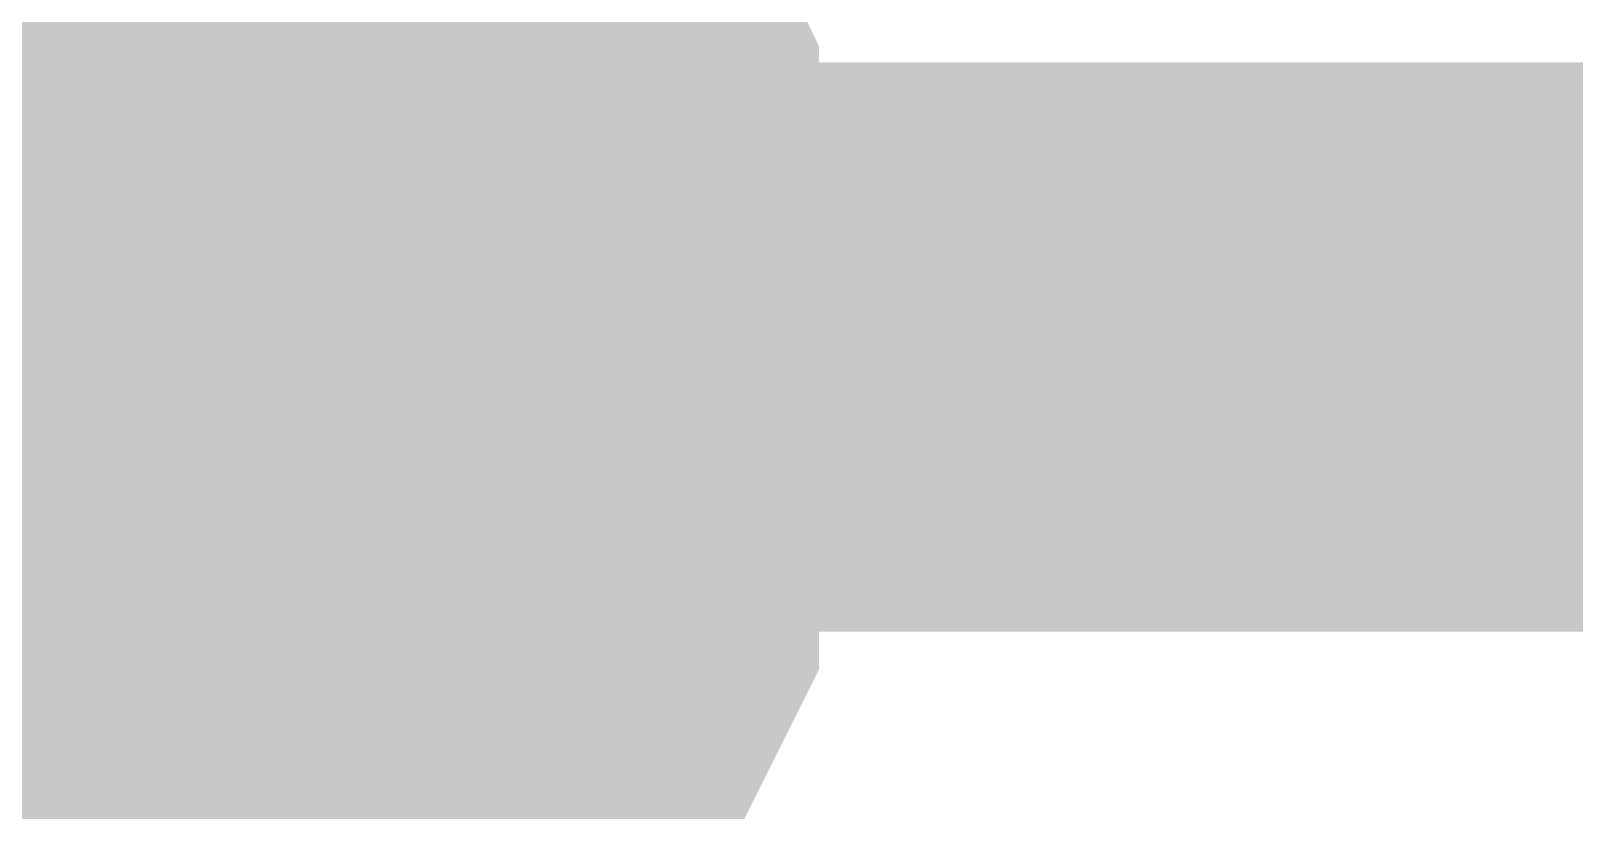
# Model space of a CAD drawing. Header units: inches. Extents: x 0 to 594, y 0 to 420.
# Drawn here: x 245.241 to 246.054, y 177.257 to 177.667 of the extents above; entities that cross this region are included whole.
import ezdxf

# ---------------------------------------------------------------- set-up
doc = ezdxf.new("R2010")
doc.units = ezdxf.units.IN
doc.layers.add('Sheet', color=255, linetype='Continuous')

msp = doc.modelspace()

# ---------------------------------------------------------------- linework, layer by layer
at = {"layer": 'Sheet'}
msp.add_lwpolyline([(244.74601, 177.50001, 0.508, 0.508, 1), (245.25401, 177.50001, 0.508, 0.508, 1)], format="xyseb", close=True, dxfattribs=at)
for points in [[(245.39457, 177.82583, 0.29972, 0.29972, 0), (245.41697, 177.80343, 0.29972, 0.29972, 0), (245.42817, 177.78104, 0.29972, 0.29972, 0), (245.43937, 177.75864, 0.29972, 0.29972, 0), (245.45057, 177.74744, 0.29972, 0.29972, 0), (245.46177, 177.72504, 0.29972, 0.29972, 0), (245.47296, 177.70265, 0.29972, 0.29972, 0), (245.48416, 177.68025, 0.29972, 0.29972, 0), (245.49536, 177.64665, 0.29972, 0.29972, 0), (245.50656, 177.62425, 0.29972, 0.29972, 0), (245.50656, 177.60186, 0.29972, 0.29972, 0), (245.50656, 177.57946, 0.29972, 0.29972, 0), (245.51776, 177.55706, 0.29972, 0.29972, 0), (245.51776, 177.52346, 0.29972, 0.29972, 0), (245.51776, 177.50107, 0.29972, 0.29972, 0)], [(245.39457, 177.82583, 0.29972, 0.29972, 0), (245.41697, 177.80343, 0.29972, 0.29972, 0), (245.42817, 177.78104, 0.29972, 0.29972, 0), (245.43937, 177.75864, 0.29972, 0.29972, 0), (245.45057, 177.74744, 0.29972, 0.29972, 0), (245.46177, 177.72504, 0.29972, 0.29972, 0), (245.47296, 177.70265, 0.29972, 0.29972, 0), (245.48416, 177.68025, 0.29972, 0.29972, 0), (245.49536, 177.64665, 0.29972, 0.29972, 0), (245.50656, 177.62425, 0.29972, 0.29972, 0), (245.50656, 177.60186, 0.29972, 0.29972, 0), (245.50656, 177.57946, 0.29972, 0.29972, 0), (245.51776, 177.55706, 0.29972, 0.29972, 0), (245.51776, 177.52346, 0.29972, 0.29972, 0), (245.51776, 177.50107, 0.29972, 0.29972, 0)], [(245.39457, 177.82583, 0.29972, 0.29972, 0), (245.41697, 177.80343, 0.29972, 0.29972, 0), (245.42817, 177.78104, 0.29972, 0.29972, 0), (245.43937, 177.75864, 0.29972, 0.29972, 0), (245.45057, 177.74744, 0.29972, 0.29972, 0), (245.46177, 177.72504, 0.29972, 0.29972, 0), (245.47296, 177.70265, 0.29972, 0.29972, 0), (245.48416, 177.68025, 0.29972, 0.29972, 0), (245.49536, 177.64665, 0.29972, 0.29972, 0), (245.50656, 177.62425, 0.29972, 0.29972, 0), (245.50656, 177.60186, 0.29972, 0.29972, 0), (245.50656, 177.57946, 0.29972, 0.29972, 0), (245.51776, 177.55706, 0.29972, 0.29972, 0), (245.51776, 177.52346, 0.29972, 0.29972, 0), (245.51776, 177.50107, 0.29972, 0.29972, 0)], [(245.39457, 177.82583, 0.29972, 0.29972, 0), (245.41697, 177.80343, 0.29972, 0.29972, 0), (245.42817, 177.78104, 0.29972, 0.29972, 0), (245.43937, 177.75864, 0.29972, 0.29972, 0), (245.45057, 177.74744, 0.29972, 0.29972, 0), (245.46177, 177.72504, 0.29972, 0.29972, 0), (245.47296, 177.70265, 0.29972, 0.29972, 0), (245.48416, 177.68025, 0.29972, 0.29972, 0), (245.49536, 177.64665, 0.29972, 0.29972, 0), (245.50656, 177.62425, 0.29972, 0.29972, 0), (245.50656, 177.60186, 0.29972, 0.29972, 0), (245.50656, 177.57946, 0.29972, 0.29972, 0), (245.51776, 177.55706, 0.29972, 0.29972, 0), (245.51776, 177.52346, 0.29972, 0.29972, 0), (245.51776, 177.50107, 0.29972, 0.29972, 0)], [(245.39457, 177.82583, 0.29972, 0.29972, 0), (245.41697, 177.80343, 0.29972, 0.29972, 0), (245.42817, 177.78104, 0.29972, 0.29972, 0), (245.43937, 177.75864, 0.29972, 0.29972, 0), (245.45057, 177.74744, 0.29972, 0.29972, 0), (245.46177, 177.72504, 0.29972, 0.29972, 0), (245.47296, 177.70265, 0.29972, 0.29972, 0), (245.48416, 177.68025, 0.29972, 0.29972, 0), (245.49536, 177.64665, 0.29972, 0.29972, 0), (245.50656, 177.62425, 0.29972, 0.29972, 0), (245.50656, 177.60186, 0.29972, 0.29972, 0), (245.50656, 177.57946, 0.29972, 0.29972, 0), (245.51776, 177.55706, 0.29972, 0.29972, 0), (245.51776, 177.52346, 0.29972, 0.29972, 0), (245.51776, 177.50107, 0.29972, 0.29972, 0)], [(245.39457, 177.82583, 0.29972, 0.29972, 0), (245.41697, 177.80343, 0.29972, 0.29972, 0), (245.42817, 177.78104, 0.29972, 0.29972, 0), (245.43937, 177.75864, 0.29972, 0.29972, 0), (245.45057, 177.74744, 0.29972, 0.29972, 0), (245.46177, 177.72504, 0.29972, 0.29972, 0), (245.47296, 177.70265, 0.29972, 0.29972, 0), (245.48416, 177.68025, 0.29972, 0.29972, 0), (245.49536, 177.64665, 0.29972, 0.29972, 0), (245.50656, 177.62425, 0.29972, 0.29972, 0), (245.50656, 177.60186, 0.29972, 0.29972, 0), (245.50656, 177.57946, 0.29972, 0.29972, 0), (245.51776, 177.55706, 0.29972, 0.29972, 0), (245.51776, 177.52346, 0.29972, 0.29972, 0), (245.51776, 177.50107, 0.29972, 0.29972, 0)], [(245.39457, 177.82583, 0.29972, 0.29972, 0), (245.41697, 177.80343, 0.29972, 0.29972, 0), (245.42817, 177.78104, 0.29972, 0.29972, 0), (245.43937, 177.75864, 0.29972, 0.29972, 0), (245.45057, 177.74744, 0.29972, 0.29972, 0), (245.46177, 177.72504, 0.29972, 0.29972, 0), (245.47296, 177.70265, 0.29972, 0.29972, 0), (245.48416, 177.68025, 0.29972, 0.29972, 0), (245.49536, 177.64665, 0.29972, 0.29972, 0), (245.50656, 177.62425, 0.29972, 0.29972, 0), (245.50656, 177.60186, 0.29972, 0.29972, 0), (245.50656, 177.57946, 0.29972, 0.29972, 0), (245.51776, 177.55706, 0.29972, 0.29972, 0), (245.51776, 177.52346, 0.29972, 0.29972, 0), (245.51776, 177.50107, 0.29972, 0.29972, 0)], [(245.46177, 177.72504, 0.09906, 0.09906, 0), (245.47296, 177.70265, 0.09906, 0.09906, 0), (245.48416, 177.68025, 0.09906, 0.09906, 0), (245.49536, 177.64665, 0.09906, 0.09906, 0), (245.50656, 177.62425, 0.09906, 0.09906, 0), (245.50656, 177.60186, 0.09906, 0.09906, 0), (245.50656, 177.57946, 0.09906, 0.09906, 0), (245.51776, 177.55706, 0.09906, 0.09906, 0), (245.51776, 177.52346, 0.09906, 0.09906, 0), (245.51776, 177.50107, 0.09906, 0.09906, 0)], [(245.46177, 177.72504, 0.09906, 0.09906, 0), (245.47296, 177.70265, 0.09906, 0.09906, 0), (245.48416, 177.68025, 0.09906, 0.09906, 0), (245.49536, 177.64665, 0.09906, 0.09906, 0), (245.50656, 177.62425, 0.09906, 0.09906, 0), (245.50656, 177.60186, 0.09906, 0.09906, 0), (245.50656, 177.57946, 0.09906, 0.09906, 0), (245.51776, 177.55706, 0.09906, 0.09906, 0), (245.51776, 177.52346, 0.09906, 0.09906, 0), (245.51776, 177.50107, 0.09906, 0.09906, 0)], [(245.46177, 177.72504, 0.09906, 0.09906, 0), (245.47296, 177.70265, 0.09906, 0.09906, 0), (245.48416, 177.68025, 0.09906, 0.09906, 0), (245.49536, 177.64665, 0.09906, 0.09906, 0), (245.50656, 177.62425, 0.09906, 0.09906, 0), (245.50656, 177.60186, 0.09906, 0.09906, 0), (245.50656, 177.57946, 0.09906, 0.09906, 0), (245.51776, 177.55706, 0.09906, 0.09906, 0), (245.51776, 177.52346, 0.09906, 0.09906, 0), (245.51776, 177.50107, 0.09906, 0.09906, 0)], [(245.46177, 177.72504, 0.09906, 0.09906, 0), (245.47296, 177.70265, 0.09906, 0.09906, 0), (245.48416, 177.68025, 0.09906, 0.09906, 0), (245.49536, 177.64665, 0.09906, 0.09906, 0), (245.50656, 177.62425, 0.09906, 0.09906, 0), (245.50656, 177.60186, 0.09906, 0.09906, 0), (245.50656, 177.57946, 0.09906, 0.09906, 0), (245.51776, 177.55706, 0.09906, 0.09906, 0), (245.51776, 177.52346, 0.09906, 0.09906, 0), (245.51776, 177.50107, 0.09906, 0.09906, 0)], [(245.46177, 177.72504, 0.09906, 0.09906, 0), (245.47296, 177.70265, 0.09906, 0.09906, 0), (245.48416, 177.68025, 0.09906, 0.09906, 0), (245.49536, 177.64665, 0.09906, 0.09906, 0), (245.50656, 177.62425, 0.09906, 0.09906, 0), (245.50656, 177.60186, 0.09906, 0.09906, 0), (245.50656, 177.57946, 0.09906, 0.09906, 0), (245.51776, 177.55706, 0.09906, 0.09906, 0), (245.51776, 177.52346, 0.09906, 0.09906, 0), (245.51776, 177.50107, 0.09906, 0.09906, 0)], [(245.46177, 177.72504, 0.09906, 0.09906, 0), (245.47296, 177.70265, 0.09906, 0.09906, 0), (245.48416, 177.68025, 0.09906, 0.09906, 0), (245.49536, 177.64665, 0.09906, 0.09906, 0), (245.50656, 177.62425, 0.09906, 0.09906, 0), (245.50656, 177.60186, 0.09906, 0.09906, 0), (245.50656, 177.57946, 0.09906, 0.09906, 0), (245.51776, 177.55706, 0.09906, 0.09906, 0), (245.51776, 177.52346, 0.09906, 0.09906, 0), (245.51776, 177.50107, 0.09906, 0.09906, 0)], [(245.46177, 177.72504, 0.09906, 0.09906, 0), (245.47296, 177.70265, 0.09906, 0.09906, 0), (245.48416, 177.68025, 0.09906, 0.09906, 0), (245.49536, 177.64665, 0.09906, 0.09906, 0), (245.50656, 177.62425, 0.09906, 0.09906, 0), (245.50656, 177.60186, 0.09906, 0.09906, 0), (245.50656, 177.57946, 0.09906, 0.09906, 0), (245.51776, 177.55706, 0.09906, 0.09906, 0), (245.51776, 177.52346, 0.09906, 0.09906, 0), (245.51776, 177.50107, 0.09906, 0.09906, 0)], [(245.0026, 177.50107, 0.29972, 0.29972, 0), (260.00939, 177.50107, 0.29972, 0.29972, 0)], [(245.51776, 177.50107, 0.29972, 0.29972, 0), (245.51776, 177.47867, 0.29972, 0.29972, 0), (245.51776, 177.44507, 0.29972, 0.29972, 0), (245.50656, 177.42268, 0.29972, 0.29972, 0), (245.50656, 177.40028, 0.29972, 0.29972, 0), (245.50656, 177.36668, 0.29972, 0.29972, 0), (245.49536, 177.34428, 0.29972, 0.29972, 0), (245.48416, 177.32189, 0.29972, 0.29972, 0), (245.47296, 177.29949, 0.29972, 0.29972, 0), (245.46177, 177.27709, 0.29972, 0.29972, 0), (245.45057, 177.25469, 0.29972, 0.29972, 0), (245.43937, 177.2323, 0.29972, 0.29972, 0), (245.42817, 177.2099, 0.29972, 0.29972, 0), (245.41697, 177.1875, 0.29972, 0.29972, 0), (245.39457, 177.1651, 0.29972, 0.29972, 0), (245.38337, 177.1539, 0.29972, 0.29972, 0), (245.36097, 177.13151, 0.29972, 0.29972, 0), (245.34977, 177.12031, 0.29972, 0.29972, 0), (245.32738, 177.09791, 0.29972, 0.29972, 0)], [(245.51776, 177.50107, 0.29972, 0.29972, 0), (245.51776, 177.47867, 0.29972, 0.29972, 0), (245.51776, 177.44507, 0.29972, 0.29972, 0), (245.50656, 177.42268, 0.29972, 0.29972, 0), (245.50656, 177.40028, 0.29972, 0.29972, 0), (245.50656, 177.36668, 0.29972, 0.29972, 0), (245.49536, 177.34428, 0.29972, 0.29972, 0), (245.48416, 177.32189, 0.29972, 0.29972, 0), (245.47296, 177.29949, 0.29972, 0.29972, 0), (245.46177, 177.27709, 0.29972, 0.29972, 0), (245.45057, 177.25469, 0.29972, 0.29972, 0), (245.43937, 177.2323, 0.29972, 0.29972, 0), (245.42817, 177.2099, 0.29972, 0.29972, 0), (245.41697, 177.1875, 0.29972, 0.29972, 0), (245.39457, 177.1651, 0.29972, 0.29972, 0), (245.38337, 177.1539, 0.29972, 0.29972, 0), (245.36097, 177.13151, 0.29972, 0.29972, 0), (245.34977, 177.12031, 0.29972, 0.29972, 0), (245.32738, 177.09791, 0.29972, 0.29972, 0)], [(245.51776, 177.50107, 0.29972, 0.29972, 0), (245.51776, 177.47867, 0.29972, 0.29972, 0), (245.51776, 177.44507, 0.29972, 0.29972, 0), (245.50656, 177.42268, 0.29972, 0.29972, 0), (245.50656, 177.40028, 0.29972, 0.29972, 0), (245.50656, 177.36668, 0.29972, 0.29972, 0), (245.49536, 177.34428, 0.29972, 0.29972, 0), (245.48416, 177.32189, 0.29972, 0.29972, 0), (245.47296, 177.29949, 0.29972, 0.29972, 0), (245.46177, 177.27709, 0.29972, 0.29972, 0), (245.45057, 177.25469, 0.29972, 0.29972, 0), (245.43937, 177.2323, 0.29972, 0.29972, 0), (245.42817, 177.2099, 0.29972, 0.29972, 0), (245.41697, 177.1875, 0.29972, 0.29972, 0), (245.39457, 177.1651, 0.29972, 0.29972, 0), (245.38337, 177.1539, 0.29972, 0.29972, 0), (245.36097, 177.13151, 0.29972, 0.29972, 0), (245.34977, 177.12031, 0.29972, 0.29972, 0), (245.32738, 177.09791, 0.29972, 0.29972, 0)], [(245.51776, 177.50107, 0.29972, 0.29972, 0), (245.51776, 177.47867, 0.29972, 0.29972, 0), (245.51776, 177.44507, 0.29972, 0.29972, 0), (245.50656, 177.42268, 0.29972, 0.29972, 0), (245.50656, 177.40028, 0.29972, 0.29972, 0), (245.50656, 177.36668, 0.29972, 0.29972, 0), (245.49536, 177.34428, 0.29972, 0.29972, 0), (245.48416, 177.32189, 0.29972, 0.29972, 0), (245.47296, 177.29949, 0.29972, 0.29972, 0), (245.46177, 177.27709, 0.29972, 0.29972, 0), (245.45057, 177.25469, 0.29972, 0.29972, 0), (245.43937, 177.2323, 0.29972, 0.29972, 0), (245.42817, 177.2099, 0.29972, 0.29972, 0), (245.41697, 177.1875, 0.29972, 0.29972, 0), (245.39457, 177.1651, 0.29972, 0.29972, 0), (245.38337, 177.1539, 0.29972, 0.29972, 0), (245.36097, 177.13151, 0.29972, 0.29972, 0), (245.34977, 177.12031, 0.29972, 0.29972, 0), (245.32738, 177.09791, 0.29972, 0.29972, 0)], [(245.51776, 177.50107, 0.29972, 0.29972, 0), (245.51776, 177.47867, 0.29972, 0.29972, 0), (245.51776, 177.44507, 0.29972, 0.29972, 0), (245.50656, 177.42268, 0.29972, 0.29972, 0), (245.50656, 177.40028, 0.29972, 0.29972, 0), (245.50656, 177.36668, 0.29972, 0.29972, 0), (245.49536, 177.34428, 0.29972, 0.29972, 0), (245.48416, 177.32189, 0.29972, 0.29972, 0), (245.47296, 177.29949, 0.29972, 0.29972, 0), (245.46177, 177.27709, 0.29972, 0.29972, 0), (245.45057, 177.25469, 0.29972, 0.29972, 0), (245.43937, 177.2323, 0.29972, 0.29972, 0), (245.42817, 177.2099, 0.29972, 0.29972, 0), (245.41697, 177.1875, 0.29972, 0.29972, 0), (245.39457, 177.1651, 0.29972, 0.29972, 0), (245.38337, 177.1539, 0.29972, 0.29972, 0), (245.36097, 177.13151, 0.29972, 0.29972, 0), (245.34977, 177.12031, 0.29972, 0.29972, 0), (245.32738, 177.09791, 0.29972, 0.29972, 0)], [(245.51776, 177.50107, 0.29972, 0.29972, 0), (245.51776, 177.47867, 0.29972, 0.29972, 0), (245.51776, 177.44507, 0.29972, 0.29972, 0), (245.50656, 177.42268, 0.29972, 0.29972, 0), (245.50656, 177.40028, 0.29972, 0.29972, 0), (245.50656, 177.36668, 0.29972, 0.29972, 0), (245.49536, 177.34428, 0.29972, 0.29972, 0), (245.48416, 177.32189, 0.29972, 0.29972, 0), (245.47296, 177.29949, 0.29972, 0.29972, 0), (245.46177, 177.27709, 0.29972, 0.29972, 0), (245.45057, 177.25469, 0.29972, 0.29972, 0), (245.43937, 177.2323, 0.29972, 0.29972, 0), (245.42817, 177.2099, 0.29972, 0.29972, 0), (245.41697, 177.1875, 0.29972, 0.29972, 0), (245.39457, 177.1651, 0.29972, 0.29972, 0), (245.38337, 177.1539, 0.29972, 0.29972, 0), (245.36097, 177.13151, 0.29972, 0.29972, 0), (245.34977, 177.12031, 0.29972, 0.29972, 0), (245.32738, 177.09791, 0.29972, 0.29972, 0)], [(245.51776, 177.50107, 0.29972, 0.29972, 0), (245.51776, 177.47867, 0.29972, 0.29972, 0), (245.51776, 177.44507, 0.29972, 0.29972, 0), (245.50656, 177.42268, 0.29972, 0.29972, 0), (245.50656, 177.40028, 0.29972, 0.29972, 0), (245.50656, 177.36668, 0.29972, 0.29972, 0), (245.49536, 177.34428, 0.29972, 0.29972, 0), (245.48416, 177.32189, 0.29972, 0.29972, 0), (245.47296, 177.29949, 0.29972, 0.29972, 0), (245.46177, 177.27709, 0.29972, 0.29972, 0), (245.45057, 177.25469, 0.29972, 0.29972, 0), (245.43937, 177.2323, 0.29972, 0.29972, 0), (245.42817, 177.2099, 0.29972, 0.29972, 0), (245.41697, 177.1875, 0.29972, 0.29972, 0), (245.39457, 177.1651, 0.29972, 0.29972, 0), (245.38337, 177.1539, 0.29972, 0.29972, 0), (245.36097, 177.13151, 0.29972, 0.29972, 0), (245.34977, 177.12031, 0.29972, 0.29972, 0), (245.32738, 177.09791, 0.29972, 0.29972, 0)], [(245.51776, 177.50107, 0.29972, 0.29972, 0), (245.51776, 177.50107, 0.29972, 0.29972, 0), (245.51776, 177.50107, 0.29972, 0.29972, 0), (245.51776, 177.50107, 0.29972, 0.29972, 0), (245.51776, 177.50107, 0.29972, 0.29972, 0), (245.51776, 177.50107, 0.29972, 0.29972, 0), (245.51776, 177.50107, 0.29972, 0.29972, 0), (245.51776, 177.50107, 0.29972, 0.29972, 0), (245.51776, 177.50107, 0.29972, 0.29972, 0), (245.51776, 177.50107, 0.29972, 0.29972, 0), (245.51776, 177.50107, 0.29972, 0.29972, 0), (245.51776, 177.50107, 0.29972, 0.29972, 0), (245.51776, 177.50107, 0.29972, 0.29972, 0), (245.51776, 177.50107, 0.29972, 0.29972, 0), (245.51776, 177.50107, 0.29972, 0.29972, 0), (245.51776, 177.50107, 0.29972, 0.29972, 0), (245.51776, 177.50107, 0.29972, 0.29972, 0), (245.51776, 177.50107, 0.29972, 0.29972, 0), (245.51776, 177.50107, 0.29972, 0.29972, 0), (245.51776, 177.50107, 0.29972, 0.29972, 0), (245.51776, 177.50107, 0.29972, 0.29972, 0), (245.51776, 177.50107, 0.29972, 0.29972, 0), (245.51776, 177.50107, 0.29972, 0.29972, 0), (245.51776, 177.50107, 0.29972, 0.29972, 0), (245.51776, 177.50107, 0.29972, 0.29972, 0), (245.51776, 177.50107, 0.29972, 0.29972, 0), (245.51776, 177.50107, 0.29972, 0.29972, 0), (245.51776, 177.50107, 0.29972, 0.29972, 0), (245.51776, 177.50107, 0.29972, 0.29972, 0), (245.51776, 177.50107, 0.29972, 0.29972, 0), (245.51776, 177.50107, 0.29972, 0.29972, 0), (245.51776, 177.50107, 0.29972, 0.29972, 0), (245.51776, 177.50107, 0.29972, 0.29972, 0)], [(245.51776, 177.50107, 0.29972, 0.29972, 0), (245.51776, 177.50107, 0.29972, 0.29972, 0)], [(245.51776, 177.50107, 0.29972, 0.29972, 0), (245.51776, 177.50107, 0.29972, 0.29972, 0), (245.51776, 177.50107, 0.29972, 0.29972, 0), (245.51776, 177.50107, 0.29972, 0.29972, 0), (245.51776, 177.50107, 0.29972, 0.29972, 0), (245.51776, 177.50107, 0.29972, 0.29972, 0), (245.51776, 177.50107, 0.29972, 0.29972, 0), (245.51776, 177.50107, 0.29972, 0.29972, 0), (245.51776, 177.50107, 0.29972, 0.29972, 0), (245.51776, 177.50107, 0.29972, 0.29972, 0), (245.51776, 177.50107, 0.29972, 0.29972, 0), (245.51776, 177.50107, 0.29972, 0.29972, 0), (245.51776, 177.50107, 0.29972, 0.29972, 0), (245.51776, 177.50107, 0.29972, 0.29972, 0), (245.51776, 177.50107, 0.29972, 0.29972, 0), (245.51776, 177.50107, 0.29972, 0.29972, 0), (245.51776, 177.50107, 0.29972, 0.29972, 0), (245.51776, 177.50107, 0.29972, 0.29972, 0), (245.51776, 177.50107, 0.29972, 0.29972, 0), (245.51776, 177.50107, 0.29972, 0.29972, 0), (245.51776, 177.50107, 0.29972, 0.29972, 0), (245.51776, 177.50107, 0.29972, 0.29972, 0), (245.51776, 177.50107, 0.29972, 0.29972, 0), (245.51776, 177.50107, 0.29972, 0.29972, 0), (245.51776, 177.50107, 0.29972, 0.29972, 0), (245.51776, 177.50107, 0.29972, 0.29972, 0), (245.51776, 177.50107, 0.29972, 0.29972, 0), (245.51776, 177.50107, 0.29972, 0.29972, 0), (245.51776, 177.50107, 0.29972, 0.29972, 0), (245.51776, 177.50107, 0.29972, 0.29972, 0), (245.51776, 177.50107, 0.29972, 0.29972, 0), (245.51776, 177.50107, 0.29972, 0.29972, 0), (245.51776, 177.50107, 0.29972, 0.29972, 0)], [(245.51776, 177.50107, 0.29972, 0.29972, 0), (245.51776, 177.50107, 0.29972, 0.29972, 0)], [(245.51776, 177.50107, 0.29972, 0.29972, 0), (245.51776, 177.50107, 0.29972, 0.29972, 0), (245.51776, 177.50107, 0.29972, 0.29972, 0), (245.51776, 177.50107, 0.29972, 0.29972, 0), (245.51776, 177.50107, 0.29972, 0.29972, 0), (245.51776, 177.50107, 0.29972, 0.29972, 0), (245.51776, 177.50107, 0.29972, 0.29972, 0), (245.51776, 177.50107, 0.29972, 0.29972, 0), (245.51776, 177.50107, 0.29972, 0.29972, 0), (245.51776, 177.50107, 0.29972, 0.29972, 0), (245.51776, 177.50107, 0.29972, 0.29972, 0), (245.51776, 177.50107, 0.29972, 0.29972, 0), (245.51776, 177.50107, 0.29972, 0.29972, 0), (245.51776, 177.50107, 0.29972, 0.29972, 0), (245.51776, 177.50107, 0.29972, 0.29972, 0), (245.51776, 177.50107, 0.29972, 0.29972, 0), (245.51776, 177.50107, 0.29972, 0.29972, 0), (245.51776, 177.50107, 0.29972, 0.29972, 0), (245.51776, 177.50107, 0.29972, 0.29972, 0), (245.51776, 177.50107, 0.29972, 0.29972, 0), (245.51776, 177.50107, 0.29972, 0.29972, 0), (245.51776, 177.50107, 0.29972, 0.29972, 0), (245.51776, 177.50107, 0.29972, 0.29972, 0), (245.51776, 177.50107, 0.29972, 0.29972, 0), (245.51776, 177.50107, 0.29972, 0.29972, 0), (245.51776, 177.50107, 0.29972, 0.29972, 0), (245.51776, 177.50107, 0.29972, 0.29972, 0), (245.51776, 177.50107, 0.29972, 0.29972, 0), (245.51776, 177.50107, 0.29972, 0.29972, 0), (245.51776, 177.50107, 0.29972, 0.29972, 0), (245.51776, 177.50107, 0.29972, 0.29972, 0), (245.51776, 177.50107, 0.29972, 0.29972, 0), (245.51776, 177.50107, 0.29972, 0.29972, 0)], [(245.51776, 177.50107, 0.29972, 0.29972, 0), (245.51776, 177.50107, 0.29972, 0.29972, 0)], [(245.51776, 177.50107, 0.29972, 0.29972, 0), (245.51776, 177.50107, 0.29972, 0.29972, 0), (245.51776, 177.50107, 0.29972, 0.29972, 0), (245.51776, 177.50107, 0.29972, 0.29972, 0), (245.51776, 177.50107, 0.29972, 0.29972, 0), (245.51776, 177.50107, 0.29972, 0.29972, 0), (245.51776, 177.50107, 0.29972, 0.29972, 0), (245.51776, 177.50107, 0.29972, 0.29972, 0), (245.51776, 177.50107, 0.29972, 0.29972, 0), (245.51776, 177.50107, 0.29972, 0.29972, 0), (245.51776, 177.50107, 0.29972, 0.29972, 0), (245.51776, 177.50107, 0.29972, 0.29972, 0), (245.51776, 177.50107, 0.29972, 0.29972, 0), (245.51776, 177.50107, 0.29972, 0.29972, 0), (245.51776, 177.50107, 0.29972, 0.29972, 0), (245.51776, 177.50107, 0.29972, 0.29972, 0), (245.51776, 177.50107, 0.29972, 0.29972, 0), (245.51776, 177.50107, 0.29972, 0.29972, 0), (245.51776, 177.50107, 0.29972, 0.29972, 0), (245.51776, 177.50107, 0.29972, 0.29972, 0), (245.51776, 177.50107, 0.29972, 0.29972, 0), (245.51776, 177.50107, 0.29972, 0.29972, 0), (245.51776, 177.50107, 0.29972, 0.29972, 0), (245.51776, 177.50107, 0.29972, 0.29972, 0), (245.51776, 177.50107, 0.29972, 0.29972, 0), (245.51776, 177.50107, 0.29972, 0.29972, 0), (245.51776, 177.50107, 0.29972, 0.29972, 0), (245.51776, 177.50107, 0.29972, 0.29972, 0), (245.51776, 177.50107, 0.29972, 0.29972, 0), (245.51776, 177.50107, 0.29972, 0.29972, 0), (245.51776, 177.50107, 0.29972, 0.29972, 0), (245.51776, 177.50107, 0.29972, 0.29972, 0), (245.51776, 177.50107, 0.29972, 0.29972, 0)], [(245.51776, 177.50107, 0.29972, 0.29972, 0), (245.51776, 177.50107, 0.29972, 0.29972, 0)], [(245.51776, 177.50107, 0.29972, 0.29972, 0), (245.51776, 177.50107, 0.29972, 0.29972, 0), (245.51776, 177.50107, 0.29972, 0.29972, 0), (245.51776, 177.50107, 0.29972, 0.29972, 0), (245.51776, 177.50107, 0.29972, 0.29972, 0), (245.51776, 177.50107, 0.29972, 0.29972, 0), (245.51776, 177.50107, 0.29972, 0.29972, 0), (245.51776, 177.50107, 0.29972, 0.29972, 0), (245.51776, 177.50107, 0.29972, 0.29972, 0), (245.51776, 177.50107, 0.29972, 0.29972, 0), (245.51776, 177.50107, 0.29972, 0.29972, 0), (245.51776, 177.50107, 0.29972, 0.29972, 0), (245.51776, 177.50107, 0.29972, 0.29972, 0), (245.51776, 177.50107, 0.29972, 0.29972, 0), (245.51776, 177.50107, 0.29972, 0.29972, 0), (245.51776, 177.50107, 0.29972, 0.29972, 0), (245.51776, 177.50107, 0.29972, 0.29972, 0), (245.51776, 177.50107, 0.29972, 0.29972, 0), (245.51776, 177.50107, 0.29972, 0.29972, 0), (245.51776, 177.50107, 0.29972, 0.29972, 0), (245.51776, 177.50107, 0.29972, 0.29972, 0), (245.51776, 177.50107, 0.29972, 0.29972, 0), (245.51776, 177.50107, 0.29972, 0.29972, 0), (245.51776, 177.50107, 0.29972, 0.29972, 0), (245.51776, 177.50107, 0.29972, 0.29972, 0), (245.51776, 177.50107, 0.29972, 0.29972, 0), (245.51776, 177.50107, 0.29972, 0.29972, 0), (245.51776, 177.50107, 0.29972, 0.29972, 0), (245.51776, 177.50107, 0.29972, 0.29972, 0), (245.51776, 177.50107, 0.29972, 0.29972, 0), (245.51776, 177.50107, 0.29972, 0.29972, 0), (245.51776, 177.50107, 0.29972, 0.29972, 0), (245.51776, 177.50107, 0.29972, 0.29972, 0)], [(245.51776, 177.50107, 0.29972, 0.29972, 0), (245.51776, 177.50107, 0.29972, 0.29972, 0)], [(245.51776, 177.50107, 0.29972, 0.29972, 0), (245.51776, 177.50107, 0.29972, 0.29972, 0), (245.51776, 177.50107, 0.29972, 0.29972, 0), (245.51776, 177.50107, 0.29972, 0.29972, 0), (245.51776, 177.50107, 0.29972, 0.29972, 0), (245.51776, 177.50107, 0.29972, 0.29972, 0), (245.51776, 177.50107, 0.29972, 0.29972, 0), (245.51776, 177.50107, 0.29972, 0.29972, 0), (245.51776, 177.50107, 0.29972, 0.29972, 0), (245.51776, 177.50107, 0.29972, 0.29972, 0), (245.51776, 177.50107, 0.29972, 0.29972, 0), (245.51776, 177.50107, 0.29972, 0.29972, 0), (245.51776, 177.50107, 0.29972, 0.29972, 0), (245.51776, 177.50107, 0.29972, 0.29972, 0), (245.51776, 177.50107, 0.29972, 0.29972, 0), (245.51776, 177.50107, 0.29972, 0.29972, 0), (245.51776, 177.50107, 0.29972, 0.29972, 0), (245.51776, 177.50107, 0.29972, 0.29972, 0), (245.51776, 177.50107, 0.29972, 0.29972, 0), (245.51776, 177.50107, 0.29972, 0.29972, 0), (245.51776, 177.50107, 0.29972, 0.29972, 0), (245.51776, 177.50107, 0.29972, 0.29972, 0), (245.51776, 177.50107, 0.29972, 0.29972, 0), (245.51776, 177.50107, 0.29972, 0.29972, 0), (245.51776, 177.50107, 0.29972, 0.29972, 0), (245.51776, 177.50107, 0.29972, 0.29972, 0), (245.51776, 177.50107, 0.29972, 0.29972, 0), (245.51776, 177.50107, 0.29972, 0.29972, 0), (245.51776, 177.50107, 0.29972, 0.29972, 0), (245.51776, 177.50107, 0.29972, 0.29972, 0), (245.51776, 177.50107, 0.29972, 0.29972, 0), (245.51776, 177.50107, 0.29972, 0.29972, 0), (245.51776, 177.50107, 0.29972, 0.29972, 0)], [(245.51776, 177.50107, 0.29972, 0.29972, 0), (245.51776, 177.50107, 0.29972, 0.29972, 0)], [(245.51776, 177.50107, 0.29972, 0.29972, 0), (245.51776, 177.50107, 0.29972, 0.29972, 0), (245.51776, 177.50107, 0.29972, 0.29972, 0), (245.51776, 177.50107, 0.29972, 0.29972, 0), (245.51776, 177.50107, 0.29972, 0.29972, 0), (245.51776, 177.50107, 0.29972, 0.29972, 0), (245.51776, 177.50107, 0.29972, 0.29972, 0), (245.51776, 177.50107, 0.29972, 0.29972, 0), (245.51776, 177.50107, 0.29972, 0.29972, 0), (245.51776, 177.50107, 0.29972, 0.29972, 0), (245.51776, 177.50107, 0.29972, 0.29972, 0), (245.51776, 177.50107, 0.29972, 0.29972, 0), (245.51776, 177.50107, 0.29972, 0.29972, 0), (245.51776, 177.50107, 0.29972, 0.29972, 0), (245.51776, 177.50107, 0.29972, 0.29972, 0), (245.51776, 177.50107, 0.29972, 0.29972, 0), (245.51776, 177.50107, 0.29972, 0.29972, 0), (245.51776, 177.50107, 0.29972, 0.29972, 0), (245.51776, 177.50107, 0.29972, 0.29972, 0), (245.51776, 177.50107, 0.29972, 0.29972, 0), (245.51776, 177.50107, 0.29972, 0.29972, 0), (245.51776, 177.50107, 0.29972, 0.29972, 0), (245.51776, 177.50107, 0.29972, 0.29972, 0), (245.51776, 177.50107, 0.29972, 0.29972, 0), (245.51776, 177.50107, 0.29972, 0.29972, 0), (245.51776, 177.50107, 0.29972, 0.29972, 0), (245.51776, 177.50107, 0.29972, 0.29972, 0), (245.51776, 177.50107, 0.29972, 0.29972, 0), (245.51776, 177.50107, 0.29972, 0.29972, 0), (245.51776, 177.50107, 0.29972, 0.29972, 0), (245.51776, 177.50107, 0.29972, 0.29972, 0), (245.51776, 177.50107, 0.29972, 0.29972, 0), (245.51776, 177.50107, 0.29972, 0.29972, 0)], [(245.51776, 177.50107, 0.29972, 0.29972, 0), (245.51776, 177.50107, 0.29972, 0.29972, 0)], [(245.51776, 177.50107, 0.09906, 0.09906, 0), (245.51776, 177.47867, 0.09906, 0.09906, 0), (245.51776, 177.44507, 0.09906, 0.09906, 0), (245.50656, 177.42268, 0.09906, 0.09906, 0), (245.50656, 177.40028, 0.09906, 0.09906, 0), (245.50656, 177.36668, 0.09906, 0.09906, 0), (245.49536, 177.34428, 0.09906, 0.09906, 0), (245.48416, 177.32189, 0.09906, 0.09906, 0), (245.47296, 177.29949, 0.09906, 0.09906, 0), (245.46177, 177.27709, 0.09906, 0.09906, 0), (245.45057, 177.25469, 0.09906, 0.09906, 0), (245.43937, 177.2323, 0.09906, 0.09906, 0), (245.42817, 177.2099, 0.09906, 0.09906, 0), (245.41697, 177.1875, 0.09906, 0.09906, 0)], [(245.51776, 177.50107, 0.09906, 0.09906, 0), (245.51776, 177.47867, 0.09906, 0.09906, 0), (245.51776, 177.44507, 0.09906, 0.09906, 0), (245.50656, 177.42268, 0.09906, 0.09906, 0), (245.50656, 177.40028, 0.09906, 0.09906, 0), (245.50656, 177.36668, 0.09906, 0.09906, 0), (245.49536, 177.34428, 0.09906, 0.09906, 0), (245.48416, 177.32189, 0.09906, 0.09906, 0), (245.47296, 177.29949, 0.09906, 0.09906, 0), (245.46177, 177.27709, 0.09906, 0.09906, 0), (245.45057, 177.25469, 0.09906, 0.09906, 0), (245.43937, 177.2323, 0.09906, 0.09906, 0), (245.42817, 177.2099, 0.09906, 0.09906, 0), (245.41697, 177.1875, 0.09906, 0.09906, 0)], [(245.51776, 177.50107, 0.09906, 0.09906, 0), (245.51776, 177.47867, 0.09906, 0.09906, 0), (245.51776, 177.44507, 0.09906, 0.09906, 0), (245.50656, 177.42268, 0.09906, 0.09906, 0), (245.50656, 177.40028, 0.09906, 0.09906, 0), (245.50656, 177.36668, 0.09906, 0.09906, 0), (245.49536, 177.34428, 0.09906, 0.09906, 0), (245.48416, 177.32189, 0.09906, 0.09906, 0), (245.47296, 177.29949, 0.09906, 0.09906, 0), (245.46177, 177.27709, 0.09906, 0.09906, 0), (245.45057, 177.25469, 0.09906, 0.09906, 0), (245.43937, 177.2323, 0.09906, 0.09906, 0), (245.42817, 177.2099, 0.09906, 0.09906, 0), (245.41697, 177.1875, 0.09906, 0.09906, 0)], [(245.51776, 177.50107, 0.09906, 0.09906, 0), (245.51776, 177.47867, 0.09906, 0.09906, 0), (245.51776, 177.44507, 0.09906, 0.09906, 0), (245.50656, 177.42268, 0.09906, 0.09906, 0), (245.50656, 177.40028, 0.09906, 0.09906, 0), (245.50656, 177.36668, 0.09906, 0.09906, 0), (245.49536, 177.34428, 0.09906, 0.09906, 0), (245.48416, 177.32189, 0.09906, 0.09906, 0), (245.47296, 177.29949, 0.09906, 0.09906, 0), (245.46177, 177.27709, 0.09906, 0.09906, 0), (245.45057, 177.25469, 0.09906, 0.09906, 0), (245.43937, 177.2323, 0.09906, 0.09906, 0), (245.42817, 177.2099, 0.09906, 0.09906, 0), (245.41697, 177.1875, 0.09906, 0.09906, 0)], [(245.51776, 177.50107, 0.09906, 0.09906, 0), (245.51776, 177.47867, 0.09906, 0.09906, 0), (245.51776, 177.44507, 0.09906, 0.09906, 0), (245.50656, 177.42268, 0.09906, 0.09906, 0), (245.50656, 177.40028, 0.09906, 0.09906, 0), (245.50656, 177.36668, 0.09906, 0.09906, 0), (245.49536, 177.34428, 0.09906, 0.09906, 0), (245.48416, 177.32189, 0.09906, 0.09906, 0), (245.47296, 177.29949, 0.09906, 0.09906, 0), (245.46177, 177.27709, 0.09906, 0.09906, 0), (245.45057, 177.25469, 0.09906, 0.09906, 0), (245.43937, 177.2323, 0.09906, 0.09906, 0), (245.42817, 177.2099, 0.09906, 0.09906, 0), (245.41697, 177.1875, 0.09906, 0.09906, 0)], [(245.51776, 177.50107, 0.09906, 0.09906, 0), (245.51776, 177.47867, 0.09906, 0.09906, 0), (245.51776, 177.44507, 0.09906, 0.09906, 0), (245.50656, 177.42268, 0.09906, 0.09906, 0), (245.50656, 177.40028, 0.09906, 0.09906, 0), (245.50656, 177.36668, 0.09906, 0.09906, 0), (245.49536, 177.34428, 0.09906, 0.09906, 0), (245.48416, 177.32189, 0.09906, 0.09906, 0), (245.47296, 177.29949, 0.09906, 0.09906, 0), (245.46177, 177.27709, 0.09906, 0.09906, 0), (245.45057, 177.25469, 0.09906, 0.09906, 0), (245.43937, 177.2323, 0.09906, 0.09906, 0), (245.42817, 177.2099, 0.09906, 0.09906, 0), (245.41697, 177.1875, 0.09906, 0.09906, 0)], [(245.51776, 177.50107, 0.09906, 0.09906, 0), (245.51776, 177.47867, 0.09906, 0.09906, 0), (245.51776, 177.44507, 0.09906, 0.09906, 0), (245.50656, 177.42268, 0.09906, 0.09906, 0), (245.50656, 177.40028, 0.09906, 0.09906, 0), (245.50656, 177.36668, 0.09906, 0.09906, 0), (245.49536, 177.34428, 0.09906, 0.09906, 0), (245.48416, 177.32189, 0.09906, 0.09906, 0), (245.47296, 177.29949, 0.09906, 0.09906, 0), (245.46177, 177.27709, 0.09906, 0.09906, 0), (245.45057, 177.25469, 0.09906, 0.09906, 0), (245.43937, 177.2323, 0.09906, 0.09906, 0), (245.42817, 177.2099, 0.09906, 0.09906, 0), (245.41697, 177.1875, 0.09906, 0.09906, 0)], [(245.51776, 177.50107, 0.09906, 0.09906, 0), (245.51776, 177.50107, 0.09906, 0.09906, 0), (245.51776, 177.50107, 0.09906, 0.09906, 0), (245.51776, 177.50107, 0.09906, 0.09906, 0), (245.51776, 177.50107, 0.09906, 0.09906, 0), (245.51776, 177.50107, 0.09906, 0.09906, 0), (245.51776, 177.50107, 0.09906, 0.09906, 0), (245.51776, 177.50107, 0.09906, 0.09906, 0), (245.51776, 177.50107, 0.09906, 0.09906, 0), (245.51776, 177.50107, 0.09906, 0.09906, 0), (245.51776, 177.50107, 0.09906, 0.09906, 0), (245.51776, 177.50107, 0.09906, 0.09906, 0), (245.51776, 177.50107, 0.09906, 0.09906, 0), (245.51776, 177.50107, 0.09906, 0.09906, 0), (245.51776, 177.50107, 0.09906, 0.09906, 0), (245.51776, 177.50107, 0.09906, 0.09906, 0), (245.51776, 177.50107, 0.09906, 0.09906, 0), (245.51776, 177.50107, 0.09906, 0.09906, 0), (245.51776, 177.50107, 0.09906, 0.09906, 0), (245.51776, 177.50107, 0.09906, 0.09906, 0), (245.51776, 177.50107, 0.09906, 0.09906, 0), (245.51776, 177.50107, 0.09906, 0.09906, 0), (245.51776, 177.50107, 0.09906, 0.09906, 0), (245.51776, 177.50107, 0.09906, 0.09906, 0), (245.51776, 177.50107, 0.09906, 0.09906, 0), (245.51776, 177.50107, 0.09906, 0.09906, 0), (245.51776, 177.50107, 0.09906, 0.09906, 0), (245.51776, 177.50107, 0.09906, 0.09906, 0), (245.51776, 177.50107, 0.09906, 0.09906, 0), (245.51776, 177.50107, 0.09906, 0.09906, 0), (245.51776, 177.50107, 0.09906, 0.09906, 0), (245.51776, 177.50107, 0.09906, 0.09906, 0), (245.51776, 177.50107, 0.09906, 0.09906, 0)], [(245.51776, 177.50107, 0.09906, 0.09906, 0), (245.51776, 177.50107, 0.09906, 0.09906, 0)], [(245.51776, 177.50107, 0.09906, 0.09906, 0), (245.51776, 177.50107, 0.09906, 0.09906, 0), (245.51776, 177.50107, 0.09906, 0.09906, 0), (245.51776, 177.50107, 0.09906, 0.09906, 0), (245.51776, 177.50107, 0.09906, 0.09906, 0), (245.51776, 177.50107, 0.09906, 0.09906, 0), (245.51776, 177.50107, 0.09906, 0.09906, 0), (245.51776, 177.50107, 0.09906, 0.09906, 0), (245.51776, 177.50107, 0.09906, 0.09906, 0), (245.51776, 177.50107, 0.09906, 0.09906, 0), (245.51776, 177.50107, 0.09906, 0.09906, 0), (245.51776, 177.50107, 0.09906, 0.09906, 0), (245.51776, 177.50107, 0.09906, 0.09906, 0), (245.51776, 177.50107, 0.09906, 0.09906, 0), (245.51776, 177.50107, 0.09906, 0.09906, 0), (245.51776, 177.50107, 0.09906, 0.09906, 0), (245.51776, 177.50107, 0.09906, 0.09906, 0), (245.51776, 177.50107, 0.09906, 0.09906, 0), (245.51776, 177.50107, 0.09906, 0.09906, 0), (245.51776, 177.50107, 0.09906, 0.09906, 0), (245.51776, 177.50107, 0.09906, 0.09906, 0), (245.51776, 177.50107, 0.09906, 0.09906, 0), (245.51776, 177.50107, 0.09906, 0.09906, 0), (245.51776, 177.50107, 0.09906, 0.09906, 0), (245.51776, 177.50107, 0.09906, 0.09906, 0), (245.51776, 177.50107, 0.09906, 0.09906, 0), (245.51776, 177.50107, 0.09906, 0.09906, 0), (245.51776, 177.50107, 0.09906, 0.09906, 0), (245.51776, 177.50107, 0.09906, 0.09906, 0), (245.51776, 177.50107, 0.09906, 0.09906, 0), (245.51776, 177.50107, 0.09906, 0.09906, 0), (245.51776, 177.50107, 0.09906, 0.09906, 0), (245.51776, 177.50107, 0.09906, 0.09906, 0)], [(245.51776, 177.50107, 0.09906, 0.09906, 0), (245.51776, 177.50107, 0.09906, 0.09906, 0)], [(245.51776, 177.50107, 0.09906, 0.09906, 0), (245.51776, 177.50107, 0.09906, 0.09906, 0), (245.51776, 177.50107, 0.09906, 0.09906, 0), (245.51776, 177.50107, 0.09906, 0.09906, 0), (245.51776, 177.50107, 0.09906, 0.09906, 0), (245.51776, 177.50107, 0.09906, 0.09906, 0), (245.51776, 177.50107, 0.09906, 0.09906, 0), (245.51776, 177.50107, 0.09906, 0.09906, 0), (245.51776, 177.50107, 0.09906, 0.09906, 0), (245.51776, 177.50107, 0.09906, 0.09906, 0), (245.51776, 177.50107, 0.09906, 0.09906, 0), (245.51776, 177.50107, 0.09906, 0.09906, 0), (245.51776, 177.50107, 0.09906, 0.09906, 0), (245.51776, 177.50107, 0.09906, 0.09906, 0), (245.51776, 177.50107, 0.09906, 0.09906, 0), (245.51776, 177.50107, 0.09906, 0.09906, 0), (245.51776, 177.50107, 0.09906, 0.09906, 0), (245.51776, 177.50107, 0.09906, 0.09906, 0), (245.51776, 177.50107, 0.09906, 0.09906, 0), (245.51776, 177.50107, 0.09906, 0.09906, 0), (245.51776, 177.50107, 0.09906, 0.09906, 0), (245.51776, 177.50107, 0.09906, 0.09906, 0), (245.51776, 177.50107, 0.09906, 0.09906, 0), (245.51776, 177.50107, 0.09906, 0.09906, 0), (245.51776, 177.50107, 0.09906, 0.09906, 0), (245.51776, 177.50107, 0.09906, 0.09906, 0), (245.51776, 177.50107, 0.09906, 0.09906, 0), (245.51776, 177.50107, 0.09906, 0.09906, 0), (245.51776, 177.50107, 0.09906, 0.09906, 0), (245.51776, 177.50107, 0.09906, 0.09906, 0), (245.51776, 177.50107, 0.09906, 0.09906, 0), (245.51776, 177.50107, 0.09906, 0.09906, 0), (245.51776, 177.50107, 0.09906, 0.09906, 0)], [(245.51776, 177.50107, 0.09906, 0.09906, 0), (245.51776, 177.50107, 0.09906, 0.09906, 0)], [(245.51776, 177.50107, 0.09906, 0.09906, 0), (245.51776, 177.50107, 0.09906, 0.09906, 0), (245.51776, 177.50107, 0.09906, 0.09906, 0), (245.51776, 177.50107, 0.09906, 0.09906, 0), (245.51776, 177.50107, 0.09906, 0.09906, 0), (245.51776, 177.50107, 0.09906, 0.09906, 0), (245.51776, 177.50107, 0.09906, 0.09906, 0), (245.51776, 177.50107, 0.09906, 0.09906, 0), (245.51776, 177.50107, 0.09906, 0.09906, 0), (245.51776, 177.50107, 0.09906, 0.09906, 0), (245.51776, 177.50107, 0.09906, 0.09906, 0), (245.51776, 177.50107, 0.09906, 0.09906, 0), (245.51776, 177.50107, 0.09906, 0.09906, 0), (245.51776, 177.50107, 0.09906, 0.09906, 0), (245.51776, 177.50107, 0.09906, 0.09906, 0), (245.51776, 177.50107, 0.09906, 0.09906, 0), (245.51776, 177.50107, 0.09906, 0.09906, 0), (245.51776, 177.50107, 0.09906, 0.09906, 0), (245.51776, 177.50107, 0.09906, 0.09906, 0), (245.51776, 177.50107, 0.09906, 0.09906, 0), (245.51776, 177.50107, 0.09906, 0.09906, 0), (245.51776, 177.50107, 0.09906, 0.09906, 0), (245.51776, 177.50107, 0.09906, 0.09906, 0), (245.51776, 177.50107, 0.09906, 0.09906, 0), (245.51776, 177.50107, 0.09906, 0.09906, 0), (245.51776, 177.50107, 0.09906, 0.09906, 0), (245.51776, 177.50107, 0.09906, 0.09906, 0), (245.51776, 177.50107, 0.09906, 0.09906, 0), (245.51776, 177.50107, 0.09906, 0.09906, 0), (245.51776, 177.50107, 0.09906, 0.09906, 0), (245.51776, 177.50107, 0.09906, 0.09906, 0), (245.51776, 177.50107, 0.09906, 0.09906, 0), (245.51776, 177.50107, 0.09906, 0.09906, 0)], [(245.51776, 177.50107, 0.09906, 0.09906, 0), (245.51776, 177.50107, 0.09906, 0.09906, 0)], [(245.51776, 177.50107, 0.09906, 0.09906, 0), (245.51776, 177.50107, 0.09906, 0.09906, 0), (245.51776, 177.50107, 0.09906, 0.09906, 0), (245.51776, 177.50107, 0.09906, 0.09906, 0), (245.51776, 177.50107, 0.09906, 0.09906, 0), (245.51776, 177.50107, 0.09906, 0.09906, 0), (245.51776, 177.50107, 0.09906, 0.09906, 0), (245.51776, 177.50107, 0.09906, 0.09906, 0), (245.51776, 177.50107, 0.09906, 0.09906, 0), (245.51776, 177.50107, 0.09906, 0.09906, 0), (245.51776, 177.50107, 0.09906, 0.09906, 0), (245.51776, 177.50107, 0.09906, 0.09906, 0), (245.51776, 177.50107, 0.09906, 0.09906, 0), (245.51776, 177.50107, 0.09906, 0.09906, 0), (245.51776, 177.50107, 0.09906, 0.09906, 0), (245.51776, 177.50107, 0.09906, 0.09906, 0), (245.51776, 177.50107, 0.09906, 0.09906, 0), (245.51776, 177.50107, 0.09906, 0.09906, 0), (245.51776, 177.50107, 0.09906, 0.09906, 0), (245.51776, 177.50107, 0.09906, 0.09906, 0), (245.51776, 177.50107, 0.09906, 0.09906, 0), (245.51776, 177.50107, 0.09906, 0.09906, 0), (245.51776, 177.50107, 0.09906, 0.09906, 0), (245.51776, 177.50107, 0.09906, 0.09906, 0), (245.51776, 177.50107, 0.09906, 0.09906, 0), (245.51776, 177.50107, 0.09906, 0.09906, 0), (245.51776, 177.50107, 0.09906, 0.09906, 0), (245.51776, 177.50107, 0.09906, 0.09906, 0), (245.51776, 177.50107, 0.09906, 0.09906, 0), (245.51776, 177.50107, 0.09906, 0.09906, 0), (245.51776, 177.50107, 0.09906, 0.09906, 0), (245.51776, 177.50107, 0.09906, 0.09906, 0), (245.51776, 177.50107, 0.09906, 0.09906, 0)], [(245.51776, 177.50107, 0.09906, 0.09906, 0), (245.51776, 177.50107, 0.09906, 0.09906, 0)], [(245.51776, 177.50107, 0.09906, 0.09906, 0), (245.51776, 177.50107, 0.09906, 0.09906, 0), (245.51776, 177.50107, 0.09906, 0.09906, 0), (245.51776, 177.50107, 0.09906, 0.09906, 0), (245.51776, 177.50107, 0.09906, 0.09906, 0), (245.51776, 177.50107, 0.09906, 0.09906, 0), (245.51776, 177.50107, 0.09906, 0.09906, 0), (245.51776, 177.50107, 0.09906, 0.09906, 0), (245.51776, 177.50107, 0.09906, 0.09906, 0), (245.51776, 177.50107, 0.09906, 0.09906, 0), (245.51776, 177.50107, 0.09906, 0.09906, 0), (245.51776, 177.50107, 0.09906, 0.09906, 0), (245.51776, 177.50107, 0.09906, 0.09906, 0), (245.51776, 177.50107, 0.09906, 0.09906, 0), (245.51776, 177.50107, 0.09906, 0.09906, 0), (245.51776, 177.50107, 0.09906, 0.09906, 0), (245.51776, 177.50107, 0.09906, 0.09906, 0), (245.51776, 177.50107, 0.09906, 0.09906, 0), (245.51776, 177.50107, 0.09906, 0.09906, 0), (245.51776, 177.50107, 0.09906, 0.09906, 0), (245.51776, 177.50107, 0.09906, 0.09906, 0), (245.51776, 177.50107, 0.09906, 0.09906, 0), (245.51776, 177.50107, 0.09906, 0.09906, 0), (245.51776, 177.50107, 0.09906, 0.09906, 0), (245.51776, 177.50107, 0.09906, 0.09906, 0), (245.51776, 177.50107, 0.09906, 0.09906, 0), (245.51776, 177.50107, 0.09906, 0.09906, 0), (245.51776, 177.50107, 0.09906, 0.09906, 0), (245.51776, 177.50107, 0.09906, 0.09906, 0), (245.51776, 177.50107, 0.09906, 0.09906, 0), (245.51776, 177.50107, 0.09906, 0.09906, 0), (245.51776, 177.50107, 0.09906, 0.09906, 0), (245.51776, 177.50107, 0.09906, 0.09906, 0)], [(245.51776, 177.50107, 0.09906, 0.09906, 0), (245.51776, 177.50107, 0.09906, 0.09906, 0)], [(245.51776, 177.50107, 0.09906, 0.09906, 0), (245.51776, 177.50107, 0.09906, 0.09906, 0), (245.51776, 177.50107, 0.09906, 0.09906, 0), (245.51776, 177.50107, 0.09906, 0.09906, 0), (245.51776, 177.50107, 0.09906, 0.09906, 0), (245.51776, 177.50107, 0.09906, 0.09906, 0), (245.51776, 177.50107, 0.09906, 0.09906, 0), (245.51776, 177.50107, 0.09906, 0.09906, 0), (245.51776, 177.50107, 0.09906, 0.09906, 0), (245.51776, 177.50107, 0.09906, 0.09906, 0), (245.51776, 177.50107, 0.09906, 0.09906, 0), (245.51776, 177.50107, 0.09906, 0.09906, 0), (245.51776, 177.50107, 0.09906, 0.09906, 0), (245.51776, 177.50107, 0.09906, 0.09906, 0), (245.51776, 177.50107, 0.09906, 0.09906, 0), (245.51776, 177.50107, 0.09906, 0.09906, 0), (245.51776, 177.50107, 0.09906, 0.09906, 0), (245.51776, 177.50107, 0.09906, 0.09906, 0), (245.51776, 177.50107, 0.09906, 0.09906, 0), (245.51776, 177.50107, 0.09906, 0.09906, 0), (245.51776, 177.50107, 0.09906, 0.09906, 0), (245.51776, 177.50107, 0.09906, 0.09906, 0), (245.51776, 177.50107, 0.09906, 0.09906, 0), (245.51776, 177.50107, 0.09906, 0.09906, 0), (245.51776, 177.50107, 0.09906, 0.09906, 0), (245.51776, 177.50107, 0.09906, 0.09906, 0), (245.51776, 177.50107, 0.09906, 0.09906, 0), (245.51776, 177.50107, 0.09906, 0.09906, 0), (245.51776, 177.50107, 0.09906, 0.09906, 0), (245.51776, 177.50107, 0.09906, 0.09906, 0), (245.51776, 177.50107, 0.09906, 0.09906, 0), (245.51776, 177.50107, 0.09906, 0.09906, 0), (245.51776, 177.50107, 0.09906, 0.09906, 0)], [(245.51776, 177.50107, 0.09906, 0.09906, 0), (245.51776, 177.50107, 0.09906, 0.09906, 0)]]:
    msp.add_lwpolyline(points, format="xyseb", dxfattribs=at)

doc.saveas('drawing.dxf')
